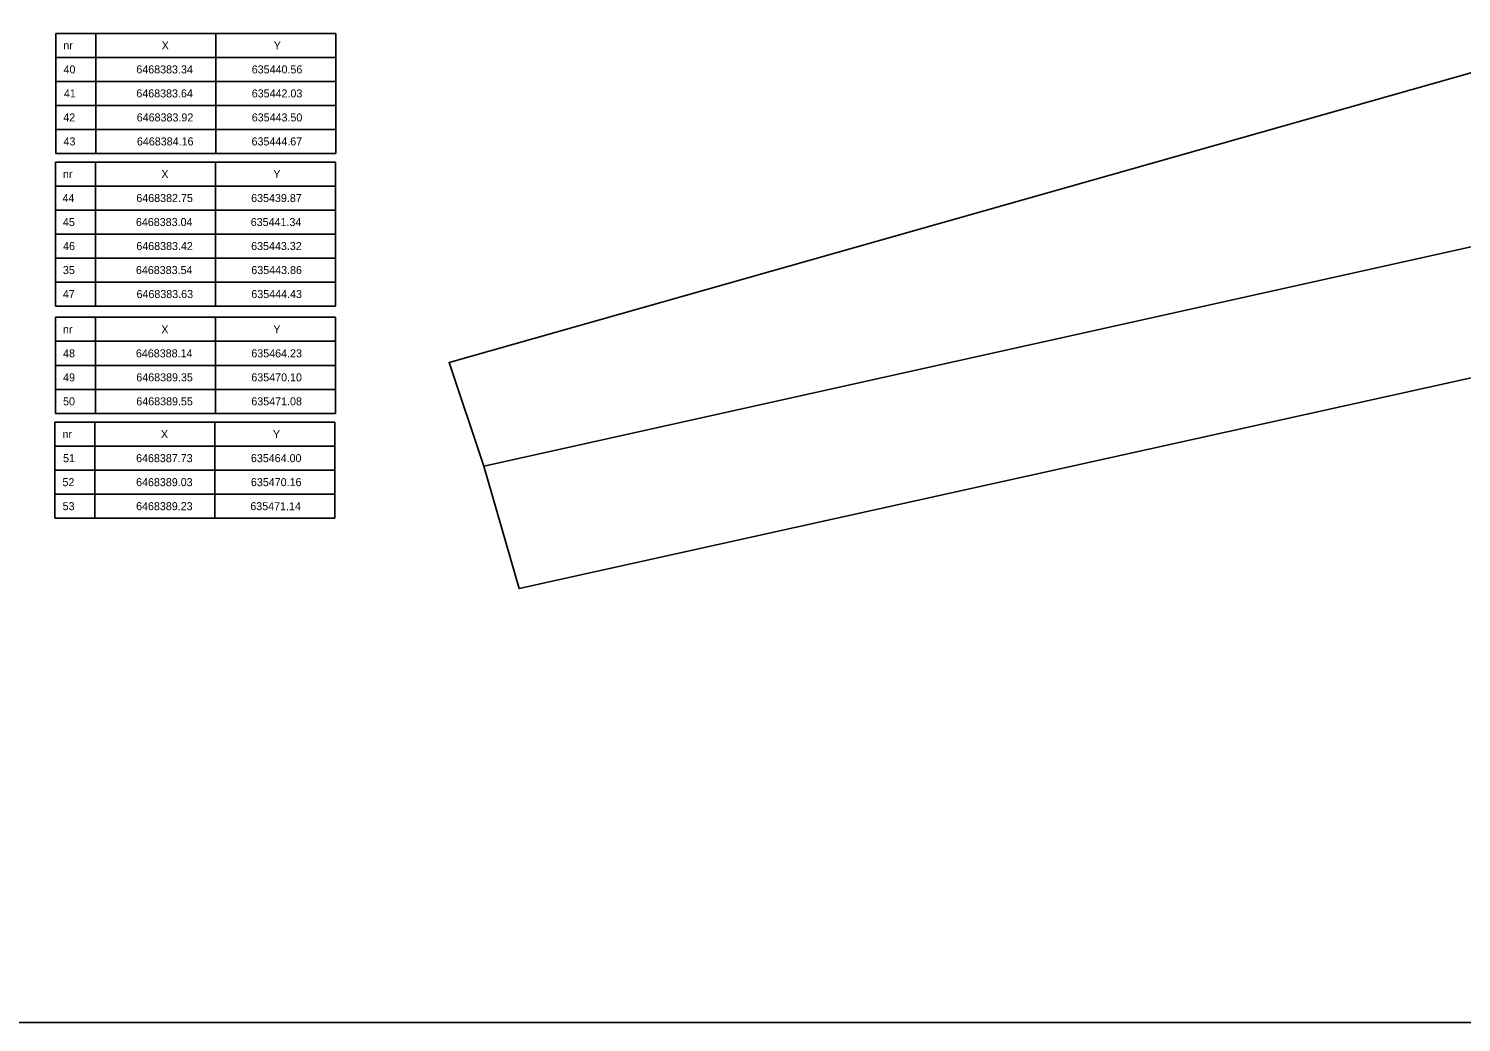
# Model space of a CAD drawing. Extents: x 635248 to 635571, y 6468223 to 6468429.
# Drawn here: x 635323 to 635412.5, y 6468223 to 6468285.1 of the extents above; entities that cross this region are included whole.
import ezdxf

# ---------------------------------------------------------------- set-up
doc = ezdxf.new("R2010")
doc.units = 0
for name, color, linetype in [('ABIJOONIS', 7, 'Continuous'), ('PIIR', 7, 'Continuous'), ('VORMISTUS', 7, 'Continuous')]:
    doc.layers.add(name, color=color, linetype=linetype)

msp = doc.modelspace()

# ---------------------------------------------------------------- linework, layer by layer
at = {"layer": 'ABIJOONIS'}
for p, q in [((635324.685, 6468284.757), (635342.185, 6468284.757)), ((635324.685, 6468284.757), (635324.685, 6468277.257)), ((635327.185, 6468284.757), (635327.185, 6468277.257)), ((635334.685, 6468284.757), (635334.685, 6468277.257)), ((635342.185, 6468284.757), (635342.185, 6468277.257)), ((635324.685, 6468283.257), (635342.185, 6468283.257)), ((635324.685, 6468281.757), (635342.185, 6468281.757)), ((635324.685, 6468280.257), (635342.185, 6468280.257)), ((635324.685, 6468278.757), (635342.185, 6468278.757)), ((635324.685, 6468277.257), (635342.185, 6468277.257)), ((635324.659, 6468276.72), (635342.159, 6468276.72)), ((635324.659, 6468276.72), (635324.659, 6468267.72)), ((635327.159, 6468276.72), (635327.159, 6468267.72)), ((635334.659, 6468276.72), (635334.659, 6468267.72)), ((635342.159, 6468276.72), (635342.159, 6468267.72)), ((635324.659, 6468275.22), (635342.159, 6468275.22)), ((635324.659, 6468273.72), (635342.159, 6468273.72)), ((635324.659, 6468272.22), (635342.159, 6468272.22)), ((635324.659, 6468270.72), (635342.159, 6468270.72)), ((635324.659, 6468269.22), (635342.159, 6468269.22)), ((635324.659, 6468267.72), (635342.159, 6468267.72)), ((635324.659, 6468267.017), (635342.159, 6468267.017)), ((635324.659, 6468267.017), (635324.659, 6468261.017)), ((635327.159, 6468267.017), (635327.159, 6468261.017)), ((635334.659, 6468267.017), (635334.659, 6468261.017)), ((635342.159, 6468267.017), (635342.159, 6468261.017)), ((635324.659, 6468265.517), (635342.159, 6468265.517)), ((635324.659, 6468264.017), (635342.159, 6468264.017)), ((635324.659, 6468262.517), (635342.159, 6468262.517)), ((635324.659, 6468261.017), (635342.159, 6468261.017)), ((635324.632, 6468260.467), (635342.132, 6468260.467)), ((635324.632, 6468260.467), (635324.632, 6468254.467)), ((635327.132, 6468260.467), (635327.132, 6468254.467)), ((635334.632, 6468260.467), (635334.632, 6468254.467)), ((635342.132, 6468260.467), (635342.132, 6468254.467)), ((635324.632, 6468258.967), (635342.132, 6468258.967)), ((635324.632, 6468257.467), (635342.132, 6468257.467)), ((635324.632, 6468255.967), (635342.132, 6468255.967)), ((635324.632, 6468254.467), (635342.132, 6468254.467))]:
    msp.add_line(p, q, dxfattribs=at)
at = {"layer": 'PIIR'}
for points in [[(635434.68, 6468369.67), (635440.12, 6468370.67), (635458.21, 6468286.09), (635450.12, 6468282.38), (635420.44, 6468273.05), (635351.44, 6468257.71), (635353.64, 6468250.08), (635422.55, 6468265.31), (635453.02, 6468274.93), (635500.23, 6468296.9), (635570.74, 6468320.71), (635564.38, 6468333.93), (635533.8, 6468316.43), (635497.48, 6468304.36), (635463.71, 6468288.63), (635445.99, 6468371.77), (635437.02, 6468414.61), (635427.55, 6468411.29)], [(635424.08, 6468285.39), (635349.26, 6468264.2), (635351.44, 6468257.71), (635420.44, 6468273.05), (635450.12, 6468282.38), (635458.21, 6468286.09), (635440.12, 6468370.67), (635434.68, 6468369.67), (635427.55, 6468411.29), (635399.22, 6468401.63)]]:
    msp.add_lwpolyline(points, close=True, dxfattribs=at)
at = {"layer": 'VORMISTUS'}
msp.add_lwpolyline([(635533.418, 6468222.965), (635248.418, 6468222.965), (635248.418, 6468427.965), (635533.418, 6468427.965)], close=True, dxfattribs=at)

# ---------------------------------------------------------------- texts
at = {"layer": 'ABIJOONIS'}
for s, p in [(' X', (635331.122, 6468283.757)), (' Y', (635338.122, 6468283.757)), (' nr', (635324.972, 6468283.757)), ('  40', (635324.797, 6468282.257)), (' 6468383.34', (635329.535, 6468282.257)), (' 635440.56', (635336.747, 6468282.257)), ('  41', (635324.822, 6468280.757)), (' 6468383.64', (635329.535, 6468280.757)), (' 635442.03', (635336.747, 6468280.757)), ('  42', (635324.785, 6468279.257)), (' 6468383.92', (635329.56, 6468279.257)), (' 635443.50', (635336.747, 6468279.257)), ('  43', (635324.797, 6468277.757)), (' 6468384.16', (635329.572, 6468277.757)), (' 635444.67', (635336.735, 6468277.757)), (' X', (635331.096, 6468275.72)), (' Y', (635338.096, 6468275.72)), (' nr', (635324.946, 6468275.72)), ('  44', (635324.734, 6468274.22)), (' 6468382.75', (635329.534, 6468274.22)), (' 635439.87', (635336.709, 6468274.22)), ('  45', (635324.759, 6468272.72)), (' 6468383.04', (635329.509, 6468272.72)), (' 635441.34', (635336.684, 6468272.72)), ('  46', (635324.772, 6468271.22)), (' 6468383.42', (635329.534, 6468271.22)), (' 635443.32', (635336.709, 6468271.22)), ('  35', (635324.759, 6468269.72)), (' 6468383.54', (635329.509, 6468269.72)), (' 635443.86', (635336.722, 6468269.72)), ('  47', (635324.759, 6468268.22)), (' 6468383.63', (635329.547, 6468268.22)), (' 635444.43', (635336.722, 6468268.22)), (' nr', (635324.946, 6468266.017)), (' X', (635331.096, 6468266.017)), (' Y', (635338.096, 6468266.017)), ('  48', (635324.771, 6468264.517)), (' 6468388.14', (635329.509, 6468264.517)), (' 635464.23', (635336.722, 6468264.517)), ('  49', (635324.771, 6468263.017)), (' 6468389.35', (635329.534, 6468263.017)), (' 635470.10', (635336.722, 6468263.017)), ('  50', (635324.771, 6468261.517)), (' 6468389.55', (635329.534, 6468261.517)), (' 635471.08', (635336.722, 6468261.517)), (' nr', (635324.92, 6468259.467)), (' X', (635331.07, 6468259.467)), (' Y', (635338.07, 6468259.467)), ('  51', (635324.77, 6468257.967)), (' 6468387.73', (635329.52, 6468257.967)), (' 635464.00', (635336.695, 6468257.967)), ('  52', (635324.732, 6468256.467)), (' 6468389.03', (635329.52, 6468256.467)), (' 635470.16', (635336.695, 6468256.467)), ('  53', (635324.745, 6468254.967)), (' 6468389.23', (635329.52, 6468254.967)), (' 635471.14', (635336.657, 6468254.967))]:
    msp.add_text(s, height=0.5, dxfattribs=at).set_placement(p)

doc.saveas('drawing.dxf')
